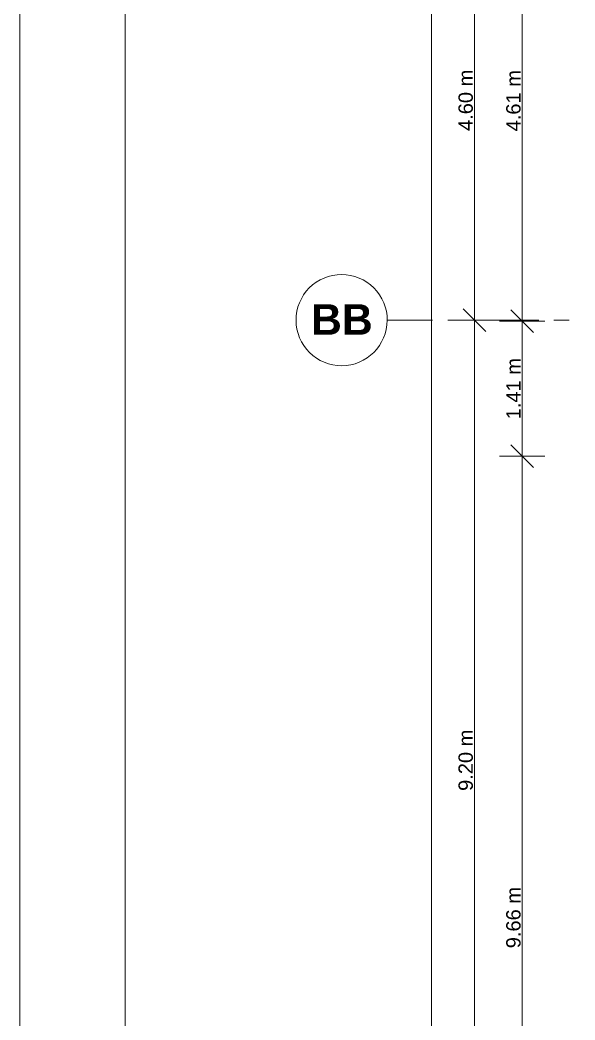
# Model space of a CAD drawing. Header units: metres. Extents: x -2 to 237, y -8 to 52.
# Drawn here: x -2.1 to 3.7, y 34.23 to 44.69 of the extents above; entities that cross this region are included whole.
import ezdxf

# ---------------------------------------------------------------- set-up
doc = ezdxf.new("R2010")
doc.units = ezdxf.units.M
for name, color, linetype, lineweight in [('HVAC - Ductos', 5, 'Continuous', 0), ('PDF2_Text', 7, 'Continuous', 0), ('pie de plano', 7, 'Continuous', 0)]:
    doc.layers.add(name, color=color, linetype=linetype, lineweight=lineweight)
doc.layers.add('PDF2_Geometry', color=7, linetype='Continuous', lineweight=0, true_color=0xaaaaaa)
doc.styles.add('PDF Helvetica', font='')
doc.styles.add('PDF Helvetica Bold', font='')
doc.styles.get('PDF Helvetica').set_extended_font_data('Helvetica')
doc.styles.get('PDF Helvetica Bold').set_extended_font_data('Helvetica', bold=True)

msp = doc.modelspace()

# ---------------------------------------------------------------- linework, layer by layer
at = {"layer": 'HVAC - Ductos', "color": 252, "lineweight": 0, "true_color": 0x939598}
for points in [[(2.203, 9.122), (2.203, 46.385)], [(2.652, 9.122), (2.652, 13.96), (2.652, 23.156), (2.652, 32.351), (2.652, 41.551), (2.652, 46.385)], [(3.151, 9.122), (3.151, 10.052), (3.151, 14.011), (3.151, 30.477), (3.151, 40.131), (3.151, 41.542), (3.151, 46.385)], [(2.533, 41.67), (2.652, 41.551), (2.771, 41.432)], [(3.032, 41.661), (3.151, 41.542), (3.27, 41.423)], [(2.413, 41.551), (2.652, 41.551), (2.89, 41.551)], [(3.389, 41.542), (3.151, 41.542), (2.913, 41.542)], [(3.032, 40.25), (3.151, 40.131), (3.27, 40.012)], [(3.389, 40.131), (3.151, 40.131), (2.913, 40.131)]]:
    msp.add_lwpolyline(points, dxfattribs=at)
at = {"layer": 'PDF2_Geometry', "lineweight": 0}
msp.add_lwpolyline([(1.263, 42.028, 0.418271), (0.787, 41.551, 0.414666), (1.263, 41.075, 0.41105), (1.74, 41.551, 0.414665)], format="xyb", close=True, dxfattribs=at)
at = {"layer": 'PDF2_Geometry', "color": 252, "lineweight": 0, "true_color": 0x939598}
for points in [[(2.212, 41.551), (1.735, 41.551)], [(2.528, 41.551), (2.372, 41.551)], [(3.325, 41.551), (2.688, 41.551)], [(3.641, 41.551), (3.481, 41.551)]]:
    msp.add_lwpolyline(points, dxfattribs=at)
at = {"layer": 'pie de plano', "color": 7, "lineweight": 0}
msp.add_lwpolyline([(87.872, 52.154), (87.872, -7.825), (-2.1, -7.825), (-2.1, 52.154)], close=True, dxfattribs=at)
msp.add_lwpolyline([(87.395, 51.343), (-1, 51.343), (-1, -7.161), (87.395, -7.161)], dxfattribs=at)

# ---------------------------------------------------------------- texts
at = {"layer": 'PDF2_Text', "color": 252, "lineweight": 0, "true_color": 0x939598, "char_height": 0.15, "attachment_point": 4, "rotation": 90, "style": 'PDF Helvetica'}
for s, insert in [('4.60 m', (2.561, 43.53)), ('4.61 m', (3.06, 43.526)), ('1.41 m', (3.06, 40.515)), ('9.20 m', (2.561, 36.63)), ('9.66 m', (3.06, 34.985))]:
    msp.add_mtext(s, dxfattribs=dict(at, insert=insert))
at = {"layer": 'PDF2_Text', "color": 253, "lineweight": 0, "true_color": 0xaaaaaa, "insert": (0.943, 41.559), "char_height": 0.3201, "attachment_point": 4, "style": 'PDF Helvetica Bold'}
msp.add_mtext('BB', dxfattribs=at)

doc.saveas('drawing.dxf')
